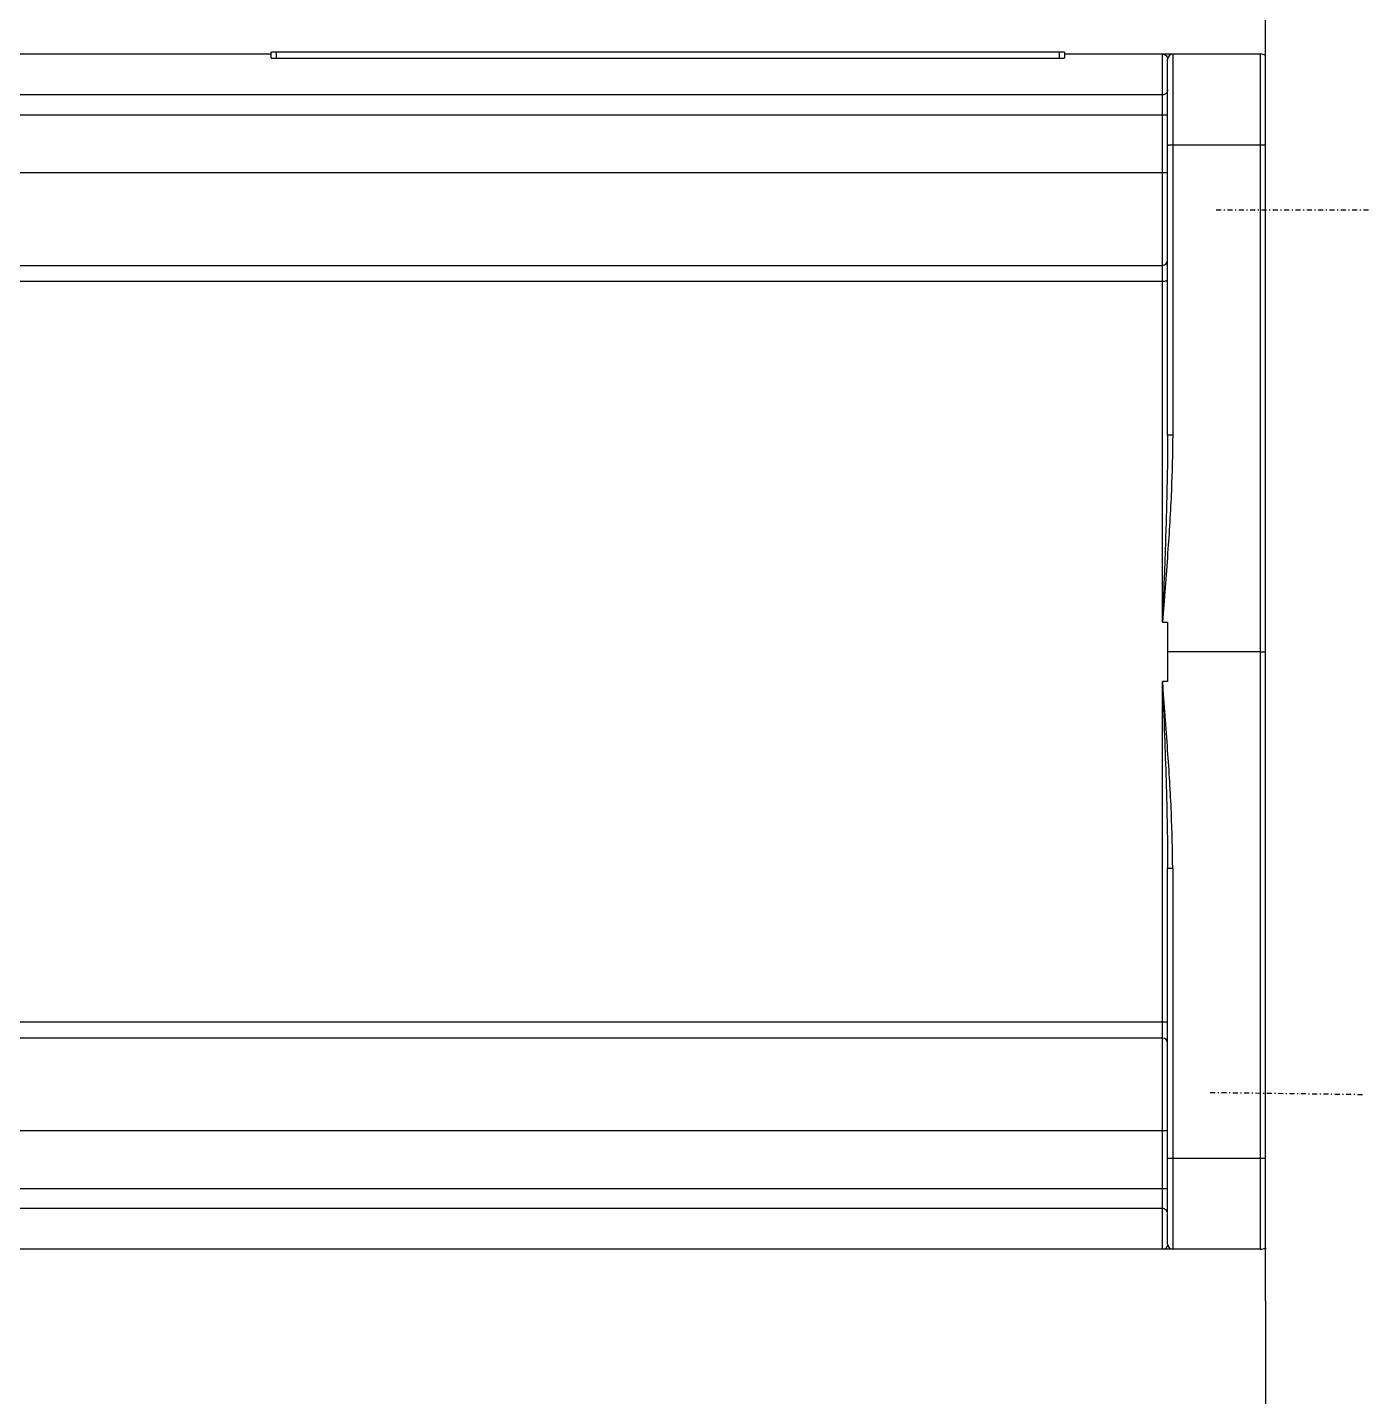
# Model space of a CAD drawing. Header units: millimetres. Extents: x -3388 to 4307, y 243 to 4457.
# Drawn here: x -175.6 to -45.8, y 568.6 to 701.5 of the extents above; entities that cross this region are included whole.
import ezdxf

# ---------------------------------------------------------------- set-up
doc = ezdxf.new("R2010")
doc.units = ezdxf.units.MM
doc.linetypes.add('STRICHPUNKT', pattern=[1, 0.5, -0.25, 0, -0.25])
doc.layers.add('osie', color=2, linetype='STRICHPUNKT', lineweight=25)

msp = doc.modelspace()

# ---------------------------------------------------------------- linework, layer by layer
for p, q in [((-55.5, 698.91667), (-55.5, 703.91667)), ((-55.5, 698.78269), (-55.5, 698.91667)), ((-55.5, 583.05064), (-55.5, 582.91667)), ((-55.5, 577.91667), (-55.5, 582.91667)), ((-55.5, 577.91667), (-55.5, 547.91667))]:
    msp.add_line(p, q)
at = {"color": 7, "linetype": 'Continuous'}
for p, q in [((-75, 699.11667), (-152, 699.11667)), ((-152, 698.55236), (-152, 699.11667)), ((-75, 699.11667), (-75, 698.55235)), ((-152, 698.91667), (-227.5, 698.91667)), ((-151.5, 698.52852), (-75.5, 698.52852)), ((-56, 698.91667), (-75, 698.91667)), ((-65, 661.95072), (-65, 698.41667)), ((-55.5, 583.05064), (-55.5, 698.78269)), ((-227.5, 678.41667), (-65.5, 678.41667)), ((-65, 643.79631), (-65, 638.03702)), ((-56, 640.91667), (-65, 640.91667)), ((-65, 583.41667), (-65, 619.88261)), ((-65.5, 603.41667), (-227.5, 603.41667)), ((-56, 582.91667), (-227.5, 582.91667))]:
    msp.add_line(p, q, dxfattribs=at)
at = {"color": 9, "linetype": 'Continuous'}
for p, q in [((-151.5, 699.11667), (-151.5, 698.52852)), ((-75.5, 698.52852), (-75.5, 699.11667)), ((-65.5, 643.79631), (-65.5, 698.91667)), ((-64.5, 698.91667), (-64.5, 661.95945)), ((-56, 582.91667), (-56, 698.91667)), ((-65.5, 694.9559), (-227.5, 694.9559)), ((-65, 693.00391), (-233.5, 693.00391)), ((-56, 690.07374), (-64.5, 690.07374)), ((-233.5, 687.41667), (-65, 687.41667)), ((-65.5, 676.85225), (-227.5, 676.85225)), ((-65.5, 643.79631), (-65, 643.79631)), ((-65.5, 582.91667), (-65.5, 638.03702)), ((-65, 638.03702), (-65.5, 638.03702)), ((-64.5, 619.87388), (-64.5, 582.91667)), ((-65.5, 604.98108), (-227.5, 604.98108)), ((-65, 594.41667), (-233.5, 594.41667)), ((-64.5, 591.7596), (-56, 591.7596)), ((-233.5, 588.82943), (-65, 588.82943)), ((-65.5, 586.87744), (-227.5, 586.87744))]:
    msp.add_line(p, q, dxfattribs=at)
at = {"color": 7, "linetype": 'Continuous'}
for centre, radius, start, end in [((-64.5, 698.41667), 0.5, 90, 179.9997747), ((-56, 697.91667), 1, 60, 90), ((-65.5, 678.91667), 0.5, 270, 359.9999999), ((-65.5, 602.91667), 0.5, 0.0000001, 90), ((-64.5, 583.41667), 0.5, 180, 270), ((-56, 583.91667), 1, 270, 300)]:
    msp.add_arc(centre, radius, start, end, dxfattribs=at)
for points in [[(-152, 698.55244), (-151.97542, 698.54512), (-151.90445, 698.53849), (-151.79419, 698.53319), (-151.65505, 698.52975), (-151.5, 698.52855)], [(-75.5, 698.52855), (-75.34493, 698.52975), (-75.20579, 698.53319), (-75.09553, 698.53849), (-75.02457, 698.54512), (-75.00002, 698.55244)], [(-56, 640.91667), (-55.82635, 640.91667), (-55.65798, 640.91667), (-55.5, 640.91667)]]:
    msp.add_spline(points, degree=3, dxfattribs=at)
at = {"color": 9, "linetype": 'Continuous'}
for points in [[(-65.5, 698.91667), (-65.30012, 698.87474), (-65.15374, 698.77676), (-65.04023, 698.61244), (-65, 698.41667)], [(-65, 695.4439), (-65.03807, 695.25712), (-65.14646, 695.09882), (-65.30867, 694.99304), (-65.5, 694.9559)], [(-64.5, 690.07374), (-64.69134, 690.07307), (-64.85355, 690.07118), (-64.96194, 690.06835), (-65, 690.06501)], [(-55.5, 690.0714), (-55.65798, 690.07269), (-55.82635, 690.07347), (-56, 690.07374)], [(-65, 676.96114), (-65.03807, 676.91947), (-65.14646, 676.88414), (-65.30867, 676.86054), (-65.5, 676.85225)], [(-64.5, 661.95945), (-64.63782, 656.5448), (-64.99614, 650.49105), (-65.5, 643.79631)], [(-65, 661.95072), (-65.02535, 658.83693), (-65.10987, 654.91934), (-65.20493, 651.77768), (-65.33486, 648.10463), (-65.5, 643.79631)], [(-65, 661.95072), (-64.96318, 661.95401), (-64.8592, 661.95679), (-64.69696, 661.95874), (-64.5, 661.95945)], [(-65.5, 638.03702), (-65.29877, 632.74852), (-65.15338, 628.43022), (-65.04041, 623.8927), (-65, 619.88261)], [(-64.5, 619.87388), (-64.63781, 625.28842), (-64.99613, 631.34215), (-65.5, 638.03702)], [(-64.5, 619.87388), (-64.68832, 619.87453), (-64.84782, 619.87634), (-64.95957, 619.87917), (-65, 619.88261)], [(-65, 604.87219), (-65.03807, 604.91387), (-65.14646, 604.94919), (-65.30867, 604.9728), (-65.5, 604.98108)], [(-65, 591.76832), (-64.96194, 591.76498), (-64.85355, 591.76215), (-64.69134, 591.76026), (-64.5, 591.7596)], [(-56, 591.7596), (-55.82635, 591.75986), (-55.65798, 591.76065), (-55.5, 591.76193)], [(-65, 586.38947), (-65.03807, 586.57621), (-65.14646, 586.73452), (-65.30867, 586.84029), (-65.5, 586.87744)], [(-65, 583.41667), (-65.02605, 583.25804), (-65.11066, 583.10366), (-65.20808, 583.0112), (-65.33812, 582.94375), (-65.5, 582.91667)]]:
    msp.add_spline(points, degree=3, dxfattribs=at)
at = {"layer": 'osie'}
for p, q in [((-45.5, 683.78269), (-60.5, 683.78269)), ((-46.07517, 597.92052), (-61.07382, 598.12147))]:
    msp.add_line(p, q, dxfattribs=at)

doc.saveas('drawing.dxf')
